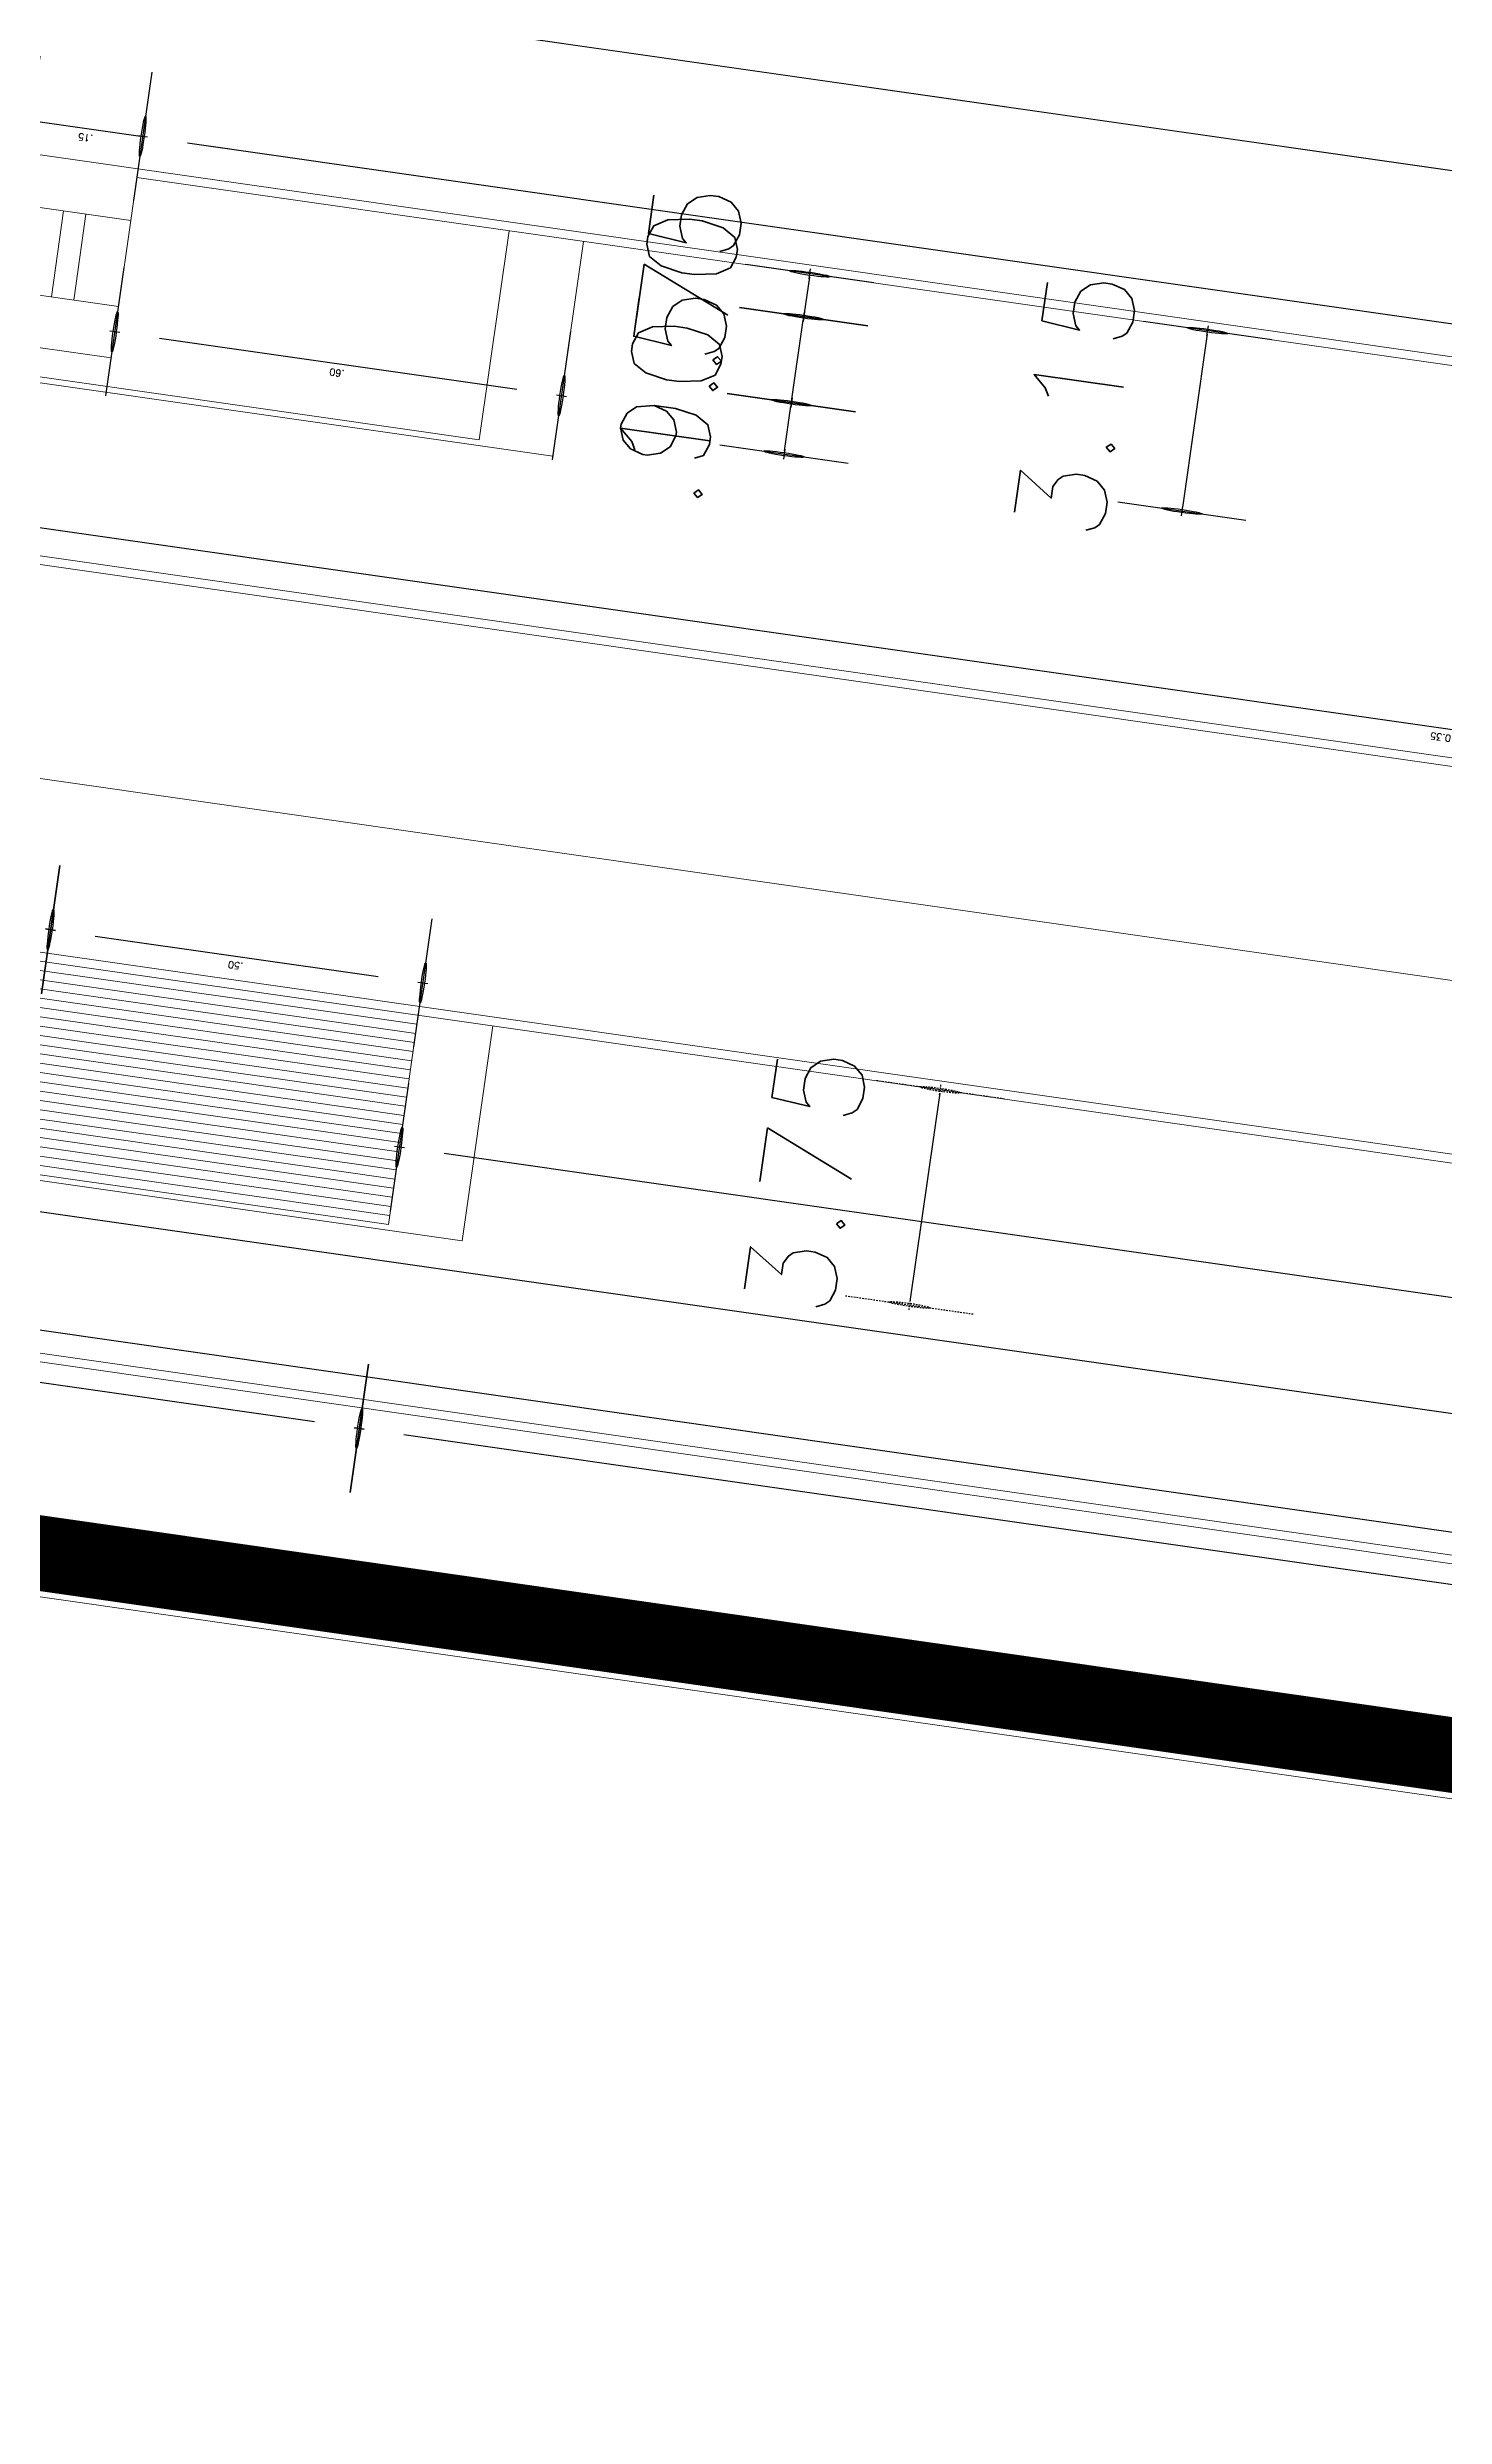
# Model space of a CAD drawing. Header units: millimetres. Extents: x -361192058 to 101130107379, y -14071650034 to 19218552450.
# Drawn here: x -134691.8 to -134581.4, y 41389.5 to 41576.6 of the extents above; entities that cross this region are included whole.
import ezdxf
from ezdxf.enums import TextEntityAlignment as Align

# ---------------------------------------------------------------- set-up
doc = ezdxf.new("R2010")
doc.units = ezdxf.units.MM
doc.header["$LTSCALE"] = 0.5
doc.linetypes.add('HIDDEN', pattern=[0.375, 0.25, -0.125])
for name, color, linetype in [('02', 2, 'Continuous'), ('COTAS', 7, 'Continuous'), ('DIVERSOS', 4, 'Continuous'), ('ESQUADRIAS', 3, 'Continuous'), ('HATCH', 8, 'Continuous'), ('JANELAS_EXTERNO', 1, 'Continuous'), ('JANELAS_INTERNO', 2, 'Continuous'), ('parede', 2, 'Continuous'), ('PISO', 8, 'Continuous'), ('proj', 8, 'HIDDEN')]:
    doc.layers.add(name, color=color, linetype=linetype)
doc.styles.get("Standard").update_dxf_attribs({"font": 'txt.shx', "height": 0.12})
doc.dimstyles.new('ESCALA50', dxfattribs={"dimtxt": 0.1, "dimasz": 0.06, "dimexe": 0.18, "dimexo": 0.06, "dimgap": 0.1, "dimtad": 1, "dimzin": 4, "dimdsep": 46, "dimtxsty": 'Standard', "dimblk1": 'BOLA', "dimblk2": 'BOLA', "dimsah": 1, "dimcen": -0.06, "dimse1": 1, "dimse2": 1, "dimclrd": 7, "dimclrt": 3, "dimadec": 0, "dimazin": 0, "dimtfac": 1, "dimtix": 1, "dimtmove": 0, "dimatfit": 3, "dimldrblk": 'BOLA', "dimfxl": 0, "dimtolj": 1, "dimtzin": 4, "dimarcsym": 0})

# ---------------------------------------------------------------- blocks, each defined once
blk = doc.blocks.new('BOLA')
for p, q in [((0, -1.435), (0, 1.435)), ((-1.435, 0), (1.435, 0))]:
    blk.add_line(p, q)
blk.add_circle((0, 0), 0.452)
blk = doc.blocks.new('*D909')
at = {"layer": 'Defpoints', "color": 0, "transparency": 16777216}
for p in [(4172.3324, 2423.6151), (4172.3324, 2423.1151), (4172.8959, 2423.1151)]:
    blk.add_point(p, dxfattribs=at)
at = {"layer": 'DIVERSOS', "color": 7, "lineweight": -2, "transparency": 16777216}
blk.add_line((4172.8959, 2423.5551), (4172.8959, 2423.1751), dxfattribs=at)
at = {"layer": 'DIVERSOS', "color": 7, "lineweight": -2, "transparency": 16777216, "xscale": 0.06, "yscale": 0.06, "zscale": 0.06}
for p, rotation in [((4172.8959, 2423.6151), 90), ((4172.8959, 2423.1151), 270)]:
    blk.add_blockref('BOLA', p, dxfattribs=dict(at, rotation=rotation))
at = {"layer": 'DIVERSOS', "color": 3, "lineweight": 18, "transparency": 16777216, "insert": (4172.7359, 2423.3651), "char_height": 0.12, "attachment_point": 5, "rotation": 90}
blk.add_mtext('\\A1;.50', dxfattribs=at)
blk = doc.blocks.new('*D895')
at = {"layer": 'Defpoints', "color": 0, "transparency": 16777216}
for p in [(4172.3324, 2426.9651), (4172.8959, 2426.9651), (4172.3324, 2423.6151)]:
    blk.add_point(p, dxfattribs=at)
at = {"layer": 'DIVERSOS', "color": 7, "lineweight": -2, "transparency": 16777216}
blk.add_line((4172.8959, 2423.6751), (4172.8959, 2426.9051), dxfattribs=at)
at = {"layer": 'DIVERSOS', "color": 7, "lineweight": -2, "transparency": 16777216, "xscale": 0.06, "yscale": 0.06, "zscale": 0.06}
for p, rotation in [((4172.8959, 2426.9651), 90), ((4172.8959, 2423.6151), 270)]:
    blk.add_blockref('BOLA', p, dxfattribs=dict(at, rotation=rotation))
at = {"layer": 'DIVERSOS', "color": 3, "lineweight": 18, "transparency": 16777216, "insert": (4172.7359, 2425.2901), "char_height": 0.12, "attachment_point": 5, "rotation": 90}
blk.add_mtext('\\A1;3.35', dxfattribs=at)
blk = doc.blocks.new('*D917')
at = {"layer": 'Defpoints', "color": 0, "transparency": 16777216}
for p in [(4165.1273, 2423.1151), (4168.9824, 2423.1151), (4168.9824, 2416.6151)]:
    blk.add_point(p, dxfattribs=at)
at = {"layer": 'DIVERSOS', "color": 7, "lineweight": -2, "transparency": 16777216}
blk.add_line((4165.1273, 2416.6751), (4165.1273, 2423.0551), dxfattribs=at)
at = {"layer": 'DIVERSOS', "color": 7, "lineweight": -2, "transparency": 16777216, "xscale": 0.06, "yscale": 0.06, "zscale": 0.06}
for p, rotation in [((4165.1273, 2423.1151), 90), ((4165.1273, 2416.6151), 270)]:
    blk.add_blockref('BOLA', p, dxfattribs=dict(at, rotation=rotation))
at = {"layer": 'DIVERSOS', "color": 3, "lineweight": 18, "transparency": 16777216, "insert": (4164.9673, 2419.8651), "char_height": 0.12, "attachment_point": 5, "rotation": 90}
blk.add_mtext('\\A1;6.50', dxfattribs=at)
blk = doc.blocks.new('*D897')
at = {"layer": 'Defpoints', "color": 0, "transparency": 16777216}
for p in [(4165.1273, 2426.4651), (4168.6811, 2426.4651), (4168.6824, 2423.1151)]:
    blk.add_point(p, dxfattribs=at)
at = {"layer": 'DIVERSOS', "color": 7, "lineweight": -2, "transparency": 16777216}
blk.add_line((4165.1273, 2423.1751), (4165.1273, 2426.4051), dxfattribs=at)
at = {"layer": 'DIVERSOS', "color": 7, "lineweight": -2, "transparency": 16777216, "xscale": 0.06, "yscale": 0.06, "zscale": 0.06}
for p, rotation in [((4165.1273, 2426.4651), 90), ((4165.1273, 2423.1151), 270)]:
    blk.add_blockref('BOLA', p, dxfattribs=dict(at, rotation=rotation))
at = {"layer": 'DIVERSOS', "color": 3, "lineweight": 18, "transparency": 16777216, "insert": (4164.9673, 2424.7901), "char_height": 0.12, "attachment_point": 5, "rotation": 90}
blk.add_mtext('\\A1;3.35', dxfattribs=at)
blk = doc.blocks.new('*D899')
at = {"layer": 'Defpoints', "color": 0, "transparency": 16777216}
for p in [(4170.0309, 2423.1151), (4172.3324, 2423.1151), (4172.3324, 2416.6151)]:
    blk.add_point(p, dxfattribs=at)
at = {"layer": 'DIVERSOS', "color": 7, "lineweight": -2, "transparency": 16777216}
blk.add_line((4170.0309, 2416.6751), (4170.0309, 2423.0551), dxfattribs=at)
at = {"layer": 'DIVERSOS', "color": 7, "lineweight": -2, "transparency": 16777216, "xscale": 0.06, "yscale": 0.06, "zscale": 0.06}
for p, rotation in [((4170.0309, 2423.1151), 90), ((4170.0309, 2416.6151), 270)]:
    blk.add_blockref('BOLA', p, dxfattribs=dict(at, rotation=rotation))
at = {"layer": 'DIVERSOS', "color": 3, "lineweight": 18, "transparency": 16777216, "insert": (4169.8709, 2419.8651), "char_height": 0.12, "attachment_point": 5, "rotation": 90}
blk.add_mtext('\\A1;6.50', dxfattribs=at)
blk = doc.blocks.new('*D900')
at = {"layer": 'Defpoints', "color": 0, "transparency": 16777216}
for p in [(4168.0532, 2426.3651), (4168.0532, 2416.6151), (4168.0532, 2416.6151)]:
    blk.add_point(p, dxfattribs=at)
at = {"layer": 'DIVERSOS', "color": 7, "lineweight": -2, "transparency": 16777216}
blk.add_line((4168.0532, 2426.3051), (4168.0532, 2416.6751), dxfattribs=at)
at = {"layer": 'DIVERSOS', "color": 7, "lineweight": -2, "transparency": 16777216, "xscale": 0.06, "yscale": 0.06, "zscale": 0.06}
for p, rotation in [((4168.0532, 2426.3651), 90), ((4168.0532, 2416.6151), 270)]:
    blk.add_blockref('BOLA', p, dxfattribs=dict(at, rotation=rotation))
at = {"layer": 'DIVERSOS', "color": 3, "lineweight": 18, "transparency": 16777216, "insert": (4167.8932, 2421.4901), "char_height": 0.12, "attachment_point": 5, "rotation": 90}
blk.add_mtext('\\A1;9.75', dxfattribs=at)
blk = doc.blocks.new('*D901')
at = {"layer": 'Defpoints', "color": 0, "transparency": 16777216}
for p in [(4166.6824, 2432.7651), (4165.6324, 2416.6151), (4166.0284, 2416.6151)]:
    blk.add_point(p, dxfattribs=at)
at = {"layer": 'DIVERSOS', "color": 7, "lineweight": -2, "transparency": 16777216}
blk.add_line((4166.0284, 2432.7051), (4166.0284, 2416.6751), dxfattribs=at)
at = {"layer": 'DIVERSOS', "color": 7, "lineweight": -2, "transparency": 16777216, "xscale": 0.06, "yscale": 0.06, "zscale": 0.06}
for p, rotation in [((4166.0284, 2432.7651), 90), ((4166.0284, 2416.6151), 270)]:
    blk.add_blockref('BOLA', p, dxfattribs=dict(at, rotation=rotation))
at = {"layer": 'DIVERSOS', "color": 3, "lineweight": 18, "transparency": 16777216, "insert": (4165.8684, 2424.6901), "char_height": 0.12, "attachment_point": 5, "rotation": 90}
blk.add_mtext('\\A1;16.15', dxfattribs=at)
blk = doc.blocks.new('*D890')
at = {"layer": 'Defpoints', "color": 0, "linetype": 'ByBlock', "transparency": 16777216}
for p in [(4168.5824, 2423.1709), (4172.3324, 2423.1709), (4168.5824, 2422.4142)]:
    blk.add_point(p, dxfattribs=at)
at = {"layer": 'proj', "color": 7, "linetype": 'ByBlock', "lineweight": -2, "transparency": 16777216}
blk.add_line((4172.2724, 2422.4142), (4168.6424, 2422.4142), dxfattribs=at)
at = {"layer": 'proj', "color": 7, "linetype": 'ByBlock', "lineweight": -2, "transparency": 16777216, "xscale": 0.06, "yscale": 0.06, "zscale": 0.06, "rotation": 180}
blk.add_blockref('BOLA', (4168.5824, 2422.4142), dxfattribs=at)
at = {"layer": 'proj', "color": 7, "linetype": 'ByBlock', "lineweight": -2, "transparency": 16777216, "xscale": 0.06, "yscale": 0.06, "zscale": 0.06}
blk.add_blockref('BOLA', (4172.3324, 2422.4142), dxfattribs=at)
at = {"layer": 'proj', "color": 3, "linetype": 'ByBlock', "lineweight": 18, "transparency": 16777216, "insert": (4170.4574, 2422.5742), "char_height": 0.12, "attachment_point": 5}
blk.add_mtext('\\A1;3.75', dxfattribs=at)
blk = doc.blocks.new('*D1448')
at = {"layer": 'Defpoints', "color": 0, "transparency": 16777216}
for p in [(4185.9588, 2426.9932), (4185.9588, 2423.7932), (4186.6764, 2423.7932)]:
    blk.add_point(p, dxfattribs=at)
at = {"layer": 'DIVERSOS', "color": 7, "lineweight": -2, "transparency": 16777216}
blk.add_line((4186.6764, 2426.9332), (4186.6764, 2423.8532), dxfattribs=at)
at = {"layer": 'DIVERSOS', "color": 7, "lineweight": -2, "transparency": 16777216, "xscale": 0.06, "yscale": 0.06, "zscale": 0.06}
for p, rotation in [((4186.6764, 2426.9932), 90), ((4186.6764, 2423.7932), 270)]:
    blk.add_blockref('BOLA', p, dxfattribs=dict(at, rotation=rotation))
at = {"layer": 'DIVERSOS', "color": 3, "lineweight": 18, "transparency": 16777216, "insert": (4186.5164, 2425.3932), "char_height": 0.12, "attachment_point": 5, "rotation": 90}
blk.add_mtext('\\A1;3.20', dxfattribs=at)
blk = doc.blocks.new('*D1427')
at = {"layer": 'Defpoints', "color": 0, "transparency": 16777216}
for p in [(4185.9588, 2423.7932), (4185.9588, 2423.6432), (4186.6764, 2423.6432)]:
    blk.add_point(p, dxfattribs=at)
at = {"layer": 'DIVERSOS', "color": 7, "lineweight": -2, "transparency": 16777216}
for p, q in [((4186.6764, 2423.8532), (4186.6764, 2423.9132)), ((4186.6764, 2423.7932), (4186.6764, 2423.6432)), ((4186.6764, 2423.5832), (4186.6764, 2423.5232))]:
    blk.add_line(p, q, dxfattribs=at)
at = {"layer": 'DIVERSOS', "color": 7, "lineweight": -2, "transparency": 16777216, "xscale": 0.06, "yscale": 0.06, "zscale": 0.06}
for p, rotation in [((4186.6764, 2423.7932), 270), ((4186.6764, 2423.6432), 90)]:
    blk.add_blockref('BOLA', p, dxfattribs=dict(at, rotation=rotation))
at = {"layer": 'DIVERSOS', "color": 3, "lineweight": 18, "transparency": 16777216, "insert": (4186.5164, 2423.7182), "char_height": 0.12, "attachment_point": 5, "rotation": 90}
blk.add_mtext('\\A1;.15', dxfattribs=at)
blk = doc.blocks.new('*D1428')
at = {"layer": 'Defpoints', "color": 0, "transparency": 16777216}
for p in [(4185.9588, 2423.6432), (4185.9588, 2416.1432), (4186.6764, 2416.1432)]:
    blk.add_point(p, dxfattribs=at)
at = {"layer": 'DIVERSOS', "color": 7, "lineweight": -2, "transparency": 16777216}
blk.add_line((4186.6764, 2423.5832), (4186.6764, 2416.2032), dxfattribs=at)
at = {"layer": 'DIVERSOS', "color": 7, "lineweight": -2, "transparency": 16777216, "xscale": 0.06, "yscale": 0.06, "zscale": 0.06}
for p, rotation in [((4186.6764, 2423.6432), 90), ((4186.6764, 2416.1432), 270)]:
    blk.add_blockref('BOLA', p, dxfattribs=dict(at, rotation=rotation))
at = {"layer": 'DIVERSOS', "color": 3, "lineweight": 18, "transparency": 16777216, "insert": (4186.5164, 2419.8932), "char_height": 0.12, "attachment_point": 5, "rotation": 90}
blk.add_mtext('\\A1;7.50', dxfattribs=at)
blk = doc.blocks.new('*D1435')
at = {"layer": 'Defpoints', "color": 0, "transparency": 16777216}
for p in [(4180.8088, 2426.9932), (4179.7425, 2416.6432), (4180.8088, 2416.6432)]:
    blk.add_point(p, dxfattribs=at)
at = {"layer": 'DIVERSOS', "color": 7, "lineweight": -2, "transparency": 16777216}
blk.add_line((4179.7425, 2426.9332), (4179.7425, 2416.7032), dxfattribs=at)
at = {"layer": 'DIVERSOS', "color": 7, "lineweight": -2, "transparency": 16777216, "xscale": 0.06, "yscale": 0.06, "zscale": 0.06}
for p, rotation in [((4179.7425, 2426.9932), 90), ((4179.7425, 2416.6432), 270)]:
    blk.add_blockref('BOLA', p, dxfattribs=dict(at, rotation=rotation))
at = {"layer": 'DIVERSOS', "color": 3, "lineweight": 18, "transparency": 16777216, "insert": (4179.5825, 2421.8182), "char_height": 0.12, "attachment_point": 5, "rotation": 90}
blk.add_mtext('\\A1;10.35', dxfattribs=at)
blk = doc.blocks.new('*D1436')
at = {"layer": 'Defpoints', "color": 0, "transparency": 16777216}
for p in [(4183.2694, 2423.6432), (4183.2694, 2423.0432), (4183.2694, 2423.0432)]:
    blk.add_point(p, dxfattribs=at)
at = {"layer": 'DIVERSOS', "color": 7, "lineweight": -2, "transparency": 16777216}
blk.add_line((4183.2694, 2423.5832), (4183.2694, 2423.1032), dxfattribs=at)
at = {"layer": 'DIVERSOS', "color": 7, "lineweight": -2, "transparency": 16777216, "xscale": 0.06, "yscale": 0.06, "zscale": 0.06}
for p, rotation in [((4183.2694, 2423.6432), 90), ((4183.2694, 2423.0432), 270)]:
    blk.add_blockref('BOLA', p, dxfattribs=dict(at, rotation=rotation))
at = {"layer": 'DIVERSOS', "color": 3, "lineweight": 18, "transparency": 16777216, "insert": (4183.1094, 2423.3432), "char_height": 0.12, "attachment_point": 5, "rotation": 90}
blk.add_mtext('\\A1;.60', dxfattribs=at)
blk = doc.blocks.new('*D1465')
at = {"layer": 'COTAS', "color": 7, "lineweight": -2, "transparency": 16777216}
blk.add_line((4185.8988, 2422.2052), (4182.8738, 2422.2052), dxfattribs=at)
at = {"layer": 'Defpoints', "color": 0, "transparency": 16777216}
for p in [(4182.8138, 2423.6432), (4185.9588, 2423.6432), (4182.8138, 2422.2052)]:
    blk.add_point(p, dxfattribs=at)
at = {"layer": 'COTAS', "color": 7, "lineweight": -2, "transparency": 16777216, "xscale": 0.06, "yscale": 0.06, "zscale": 0.06, "rotation": 180}
blk.add_blockref('BOLA', (4182.8138, 2422.2052), dxfattribs=at)
at = {"layer": 'COTAS', "color": 7, "lineweight": -2, "transparency": 16777216, "xscale": 0.06, "yscale": 0.06, "zscale": 0.06}
blk.add_blockref('BOLA', (4185.9588, 2422.2052), dxfattribs=at)
at = {"layer": 'COTAS', "color": 3, "lineweight": 18, "transparency": 16777216, "insert": (4184.3863, 2422.3652), "char_height": 0.12, "attachment_point": 5}
blk.add_mtext('\\A1;3.15', dxfattribs=at)
blk = doc.blocks.new('*D1466')
at = {"layer": 'Defpoints', "color": 0, "transparency": 16777216}
for p in [(4185.2113, 2423.6432), (4185.9588, 2423.6432), (4185.2113, 2422.7394)]:
    blk.add_point(p, dxfattribs=at)
at = {"layer": 'JANELAS_INTERNO', "color": 7, "lineweight": -2, "transparency": 16777216}
blk.add_line((4185.8988, 2422.7394), (4185.2713, 2422.7394), dxfattribs=at)
at = {"layer": 'JANELAS_INTERNO', "color": 7, "lineweight": -2, "transparency": 16777216, "xscale": 0.06, "yscale": 0.06, "zscale": 0.06, "rotation": 180}
blk.add_blockref('BOLA', (4185.2113, 2422.7394), dxfattribs=at)
at = {"layer": 'JANELAS_INTERNO', "color": 7, "lineweight": -2, "transparency": 16777216, "xscale": 0.06, "yscale": 0.06, "zscale": 0.06}
blk.add_blockref('BOLA', (4185.9588, 2422.7394), dxfattribs=at)
at = {"layer": 'JANELAS_INTERNO', "color": 3, "lineweight": 18, "transparency": 16777216, "insert": (4185.5851, 2422.8994), "char_height": 0.12, "attachment_point": 5}
blk.add_mtext('\\A1;.75', dxfattribs=at)
blk = doc.blocks.new('*D1467')
at = {"layer": 'Defpoints', "color": 0, "transparency": 16777216}
for p in [(4183.7113, 2423.6432), (4185.2113, 2423.6432), (4185.2113, 2422.7394)]:
    blk.add_point(p, dxfattribs=at)
at = {"layer": 'JANELAS_INTERNO', "color": 7, "lineweight": -2, "transparency": 16777216}
blk.add_line((4183.7713, 2422.7394), (4185.1513, 2422.7394), dxfattribs=at)
at = {"layer": 'JANELAS_INTERNO', "color": 7, "lineweight": -2, "transparency": 16777216, "xscale": 0.06, "yscale": 0.06, "zscale": 0.06, "rotation": 180}
blk.add_blockref('BOLA', (4183.7113, 2422.7394), dxfattribs=at)
at = {"layer": 'JANELAS_INTERNO', "color": 7, "lineweight": -2, "transparency": 16777216, "xscale": 0.06, "yscale": 0.06, "zscale": 0.06}
blk.add_blockref('BOLA', (4185.2113, 2422.7394), dxfattribs=at)
at = {"layer": 'JANELAS_INTERNO', "color": 3, "lineweight": 18, "transparency": 16777216, "insert": (4184.4613, 2422.8994), "char_height": 0.12, "attachment_point": 5}
blk.add_mtext('\\A1;1.50', dxfattribs=at)
blk = doc.blocks.new('*D1468')
at = {"layer": 'Defpoints', "color": 0, "transparency": 16777216}
for p in [(4182.8138, 2423.6432), (4183.7113, 2423.6432), (4183.7113, 2422.7394)]:
    blk.add_point(p, dxfattribs=at)
at = {"layer": 'JANELAS_INTERNO', "color": 7, "lineweight": -2, "transparency": 16777216}
blk.add_line((4182.8738, 2422.7394), (4183.6513, 2422.7394), dxfattribs=at)
at = {"layer": 'JANELAS_INTERNO', "color": 7, "lineweight": -2, "transparency": 16777216, "xscale": 0.06, "yscale": 0.06, "zscale": 0.06, "rotation": 180}
blk.add_blockref('BOLA', (4182.8138, 2422.7394), dxfattribs=at)
at = {"layer": 'JANELAS_INTERNO', "color": 7, "lineweight": -2, "transparency": 16777216, "xscale": 0.06, "yscale": 0.06, "zscale": 0.06}
blk.add_blockref('BOLA', (4183.7113, 2422.7394), dxfattribs=at)
at = {"layer": 'JANELAS_INTERNO', "color": 3, "lineweight": 18, "transparency": 16777216, "insert": (4183.2626, 2422.8994), "char_height": 0.12, "attachment_point": 5}
blk.add_mtext('\\A1;.90', dxfattribs=at)
blk = doc.blocks.new('APROVADO QUADRA 21.2 MBVII')
at = {"layer": '02', "lineweight": 18}
for points in [[(4161.4658, 2399.6122), (4222.6658, 2399.6122), (4222.6658, 2444.1622), (4161.4658, 2444.1622)], [(4189.29, 2443.4403), (4175.4514, 2443.4403), (4175.4514, 2409.6235), (4189.29, 2409.6235)], [(4162.2158, 2443.4122), (4175.4514, 2443.4122), (4175.4514, 2409.6235), (4162.2158, 2409.6235)], [(4201.81, 2425.7872), (4189.2963, 2425.7872), (4189.2963, 2416.8479), (4201.81, 2416.8479)]]:
    blk.add_lwpolyline(points, close=True, dxfattribs=at)
at = {"layer": '02', "lineweight": 18, "const_width": 0.1}
blk.add_lwpolyline([(4162.2158, 2400.3622), (4221.9158, 2400.3622), (4221.9158, 2443.4122), (4162.2158, 2443.4122)], close=True, dxfattribs=at)
at = {"layer": 'DIVERSOS', "lineweight": 18}
for p, q in [((4165.4824, 2416.1151), (4165.4824, 2438.7151)), ((4165.6324, 2416.6151), (4165.6324, 2438.7151)), ((4172.3324, 2423.7151), (4172.3324, 2416.6151)), ((4172.4824, 2423.7151), (4172.4824, 2416.1151))]:
    blk.add_line(p, q, dxfattribs=at)
at = {"layer": 'ESQUADRIAS', "lineweight": 18}
for p, q in [((4168.6824, 2426.4651), (4168.6824, 2423.1151)), ((4168.6824, 2423.1151), (4172.3324, 2423.1151))]:
    blk.add_line(p, q, dxfattribs=at)
at = {"layer": 'HATCH', "lineweight": 18}
for p, q in [((4168.8399, 2423.1151), (4168.8399, 2429.2468)), ((4170.1099, 2423.1151), (4170.1099, 2429.2607)), ((4170.2686, 2423.1151), (4170.2686, 2429.2607)), ((4170.4274, 2423.1151), (4170.4274, 2429.2607)), ((4170.5861, 2423.1151), (4170.5861, 2429.2607)), ((4170.7449, 2423.1151), (4170.7449, 2429.2607)), ((4168.9986, 2423.1151), (4168.9986, 2429.0865)), ((4169.9511, 2423.1151), (4169.9511, 2429.1018)), ((4169.1574, 2423.1151), (4169.1574, 2428.9262)), ((4169.7924, 2423.1151), (4169.7924, 2428.9415)), ((4169.3161, 2423.1151), (4169.3161, 2428.766)), ((4169.6336, 2423.1151), (4169.6336, 2428.7812)), ((4169.4749, 2423.1151), (4169.4749, 2428.6474)), ((4170.9036, 2423.1151), (4170.9036, 2426.9651)), ((4171.0624, 2423.1151), (4171.0624, 2426.9651)), ((4171.2211, 2423.1151), (4171.2211, 2426.9651)), ((4171.3799, 2423.1151), (4171.3799, 2426.9651)), ((4171.5386, 2423.1151), (4171.5386, 2426.9651)), ((4171.6974, 2423.1151), (4171.6974, 2426.9651)), ((4171.8561, 2423.1151), (4171.8561, 2426.9651)), ((4172.0149, 2423.1151), (4172.0149, 2426.9651)), ((4172.1736, 2423.1151), (4172.1736, 2426.9651)), ((4168.5824, 2426.3651), (4168.5824, 2423.0151)), ((4168.5824, 2423.0151), (4172.3324, 2423.0151))]:
    blk.add_line(p, q, dxfattribs=at)
at = {"layer": 'JANELAS_EXTERNO', "color": 4, "lineweight": 18}
blk.add_line((4185.2113, 2423.6432), (4183.7113, 2423.6432), dxfattribs=at)
at = {"layer": 'JANELAS_INTERNO', "lineweight": 18}
for p, q in [((4185.2113, 2423.7332), (4183.7113, 2423.7332)), ((4185.2113, 2423.7032), (4183.7113, 2423.7032))]:
    blk.add_line(p, q, dxfattribs=at)
at = {"layer": 'parede', "lineweight": 18}
for p, q in [((4179.1088, 2416.1432), (4179.1088, 2441.1432)), ((4186.1088, 2441.1432), (4186.1088, 2416.1432)), ((4179.2588, 2416.6432), (4179.2588, 2434.0932)), ((4182.8138, 2426.9932), (4182.8138, 2423.6432)), ((4183.7113, 2423.7932), (4183.7113, 2423.6432)), ((4185.2113, 2423.7932), (4185.2113, 2423.6432)), ((4183.1588, 2423.6432), (4182.8138, 2423.6432)), ((4183.7113, 2423.6432), (4183.1588, 2423.6432)), ((4185.9588, 2423.6432), (4185.2113, 2423.6432)), ((4185.9588, 2423.6432), (4185.9588, 2416.6432))]:
    blk.add_line(p, q, dxfattribs=at)
at = {"layer": 'PISO', "lineweight": 18}
for p, q in [((4182.3138, 2423.1432), (4185.9588, 2423.1432)), ((4182.2138, 2423.0432), (4185.9588, 2423.0432))]:
    blk.add_line(p, q, dxfattribs=at)
at = {"layer": 'proj', "linetype": 'ByBlock', "lineweight": 18}
for p, q in [((4182.3138, 2426.4932), (4182.3138, 2423.1432)), ((4182.2138, 2426.3932), (4182.2138, 2423.0432))]:
    blk.add_line(p, q, dxfattribs=at)
at = {"color": 0, "lineweight": 13, "flags": 8}
for p in [(4700.7247, 2280.1125), (4699.5738, 2277.8964), (4702.3546, 2276.195), (4703.6722, 2274.085), (4699.8445, 2272.2194), (4703.0488, 2270.137), (4703.0877, 2267.9803), (4700.6523, 2261.5216), (4700.7007, 2257.1593)]:
    blk.add_attdef('NIVEL', p, '', height=0.075, dxfattribs=at)
for rotation, width, p in [(90, 0.8, (4700.8205, 2275.7521)), (270, 0.6, (4703.8437, 2274.9021)), (90, 0.8, (4701.5575, 2268.5021)), (180, 0.6, (4651.1817, 2236.1931))]:
    blk.add_attdef('$PORTA', text='', height=0.09, rotation=rotation, dxfattribs=dict(at, width=width)).set_placement(p, align=Align.MIDDLE)
for p in [(4654.176, 2240.463), (4648.499, 2240.1923), (4637.8012, 2239.3845), (4633.4388, 2239.3361), (4656.3921, 2239.3121), (4652.4746, 2237.6822), (4646.4166, 2236.988), (4644.2598, 2236.9491), (4650.3646, 2236.3646)]:
    blk.add_attdef('NIVEL', p, '', height=0.075, rotation=270, dxfattribs=at)
at = {"color": 0, "lineweight": 13, "width": 0.8, "flags": 8}
for p in [(4652.0317, 2239.2163), (4644.7817, 2238.4793)]:
    blk.add_attdef('$PORTA', text='', height=0.09, dxfattribs=at).set_placement(p, align=Align.MIDDLE)
at = {"layer": 'COTAS', "lineweight": 18}
dim = blk.add_linear_dim(base=(4182.813811581, 2422.2051676797), p1=(4185.958811581, 2423.6432466011), p2=(4182.813811581, 2423.6432466011), dimstyle='ESCALA50', override={"dimfxl": 0.18}, dxfattribs=at)
dim.commit()
dim.dimension.update_dxf_attribs({"geometry": '*D1465', "text_midpoint": (4184.386311581, 2422.3651676797)})
at = {"layer": 'DIVERSOS', "lineweight": 18}
for base, p1, p2, picture, middle in [((4166.0284, 2416.6151), (4166.6824, 2432.7651), (4165.6324, 2416.6151), '*D901', (4165.8684, 2424.6901)), ((4179.7425, 2416.6432), (4180.8088, 2426.9932), (4180.8088, 2416.6432), '*D1435', (4179.5825, 2421.8182)), ((4186.6764, 2423.7932), (4185.9588, 2426.9932), (4185.9588, 2423.7932), '*D1448', (4186.5164, 2425.3932)), ((4172.8959, 2426.9651), (4172.3324, 2423.6151), (4172.3324, 2426.9651), '*D895', (4172.7359, 2425.2901)), ((4165.1273, 2426.4651), (4168.6824, 2423.1151), (4168.6811, 2426.4651), '*D897', (4164.9673, 2424.7901)), ((4168.0532, 2416.6151), (4168.0532, 2426.3651), (4168.0532, 2416.6151), '*D900', (4167.8932, 2421.4901)), ((4186.6764, 2423.6432), (4185.9588, 2423.7932), (4185.9588, 2423.6432), '*D1427', (4186.5164, 2423.7182)), ((4183.2694, 2423.0432), (4183.2694, 2423.6432), (4183.2694, 2423.0432), '*D1436', (4183.1094, 2423.3432)), ((4186.6764, 2416.1432), (4185.9588, 2423.6432), (4185.9588, 2416.1432), '*D1428', (4186.5164, 2419.8932)), ((4172.8959, 2423.1151), (4172.3324, 2423.6151), (4172.3324, 2423.1151), '*D909', (4172.7359, 2423.3651)), ((4165.1273, 2423.1151), (4168.9824, 2416.6151), (4168.9824, 2423.1151), '*D917', (4164.9673, 2419.8651)), ((4170.0309, 2423.1151), (4172.3324, 2416.6151), (4172.3324, 2423.1151), '*D899', (4169.8709, 2419.8651))]:
    dim = blk.add_linear_dim(base=base, p1=p1, p2=p2, angle=90, dimstyle='ESCALA50', dxfattribs=at)
    dim.commit()
    dim.dimension.update_dxf_attribs({"geometry": picture, "text_midpoint": middle})
at = {"layer": 'JANELAS_INTERNO', "lineweight": 18}
for base, p1, p2, picture, middle in [((4183.7113, 2422.7394), (4182.8138, 2423.6432), (4183.7113, 2423.6432), '*D1468', (4183.2626, 2422.8994)), ((4185.2113, 2422.7394), (4183.7113, 2423.6432), (4185.2113, 2423.6432), '*D1467', (4184.4613, 2422.8994)), ((4185.2113, 2422.7394), (4185.9588, 2423.6432), (4185.2113, 2423.6432), '*D1466', (4185.5851, 2422.8994))]:
    dim = blk.add_linear_dim(base=base, p1=p1, p2=p2, dimstyle='ESCALA50', override={"dimfxl": 0.18}, dxfattribs=at)
    dim.commit()
    dim.dimension.update_dxf_attribs({"geometry": picture, "text_midpoint": middle})
at = {"layer": 'proj', "linetype": 'ByBlock', "lineweight": 18}
dim = blk.add_linear_dim(base=(4168.5824, 2422.4142), p1=(4172.3324, 2423.1709), p2=(4168.5824, 2423.1709), dimstyle='ESCALA50', override={"dimfxl": 0.18}, dxfattribs=at)
dim.commit()
dim.dimension.update_dxf_attribs({"geometry": '*D890', "text_midpoint": (4170.4574, 2422.5742)})

msp = doc.modelspace()

# ---------------------------------------------------------------- block references
at = {"layer": '02', "color": 0, "lineweight": 30, "xscale": -4.574818403918471, "yscale": -59.40450511825884, "zscale": 4.574818403918471, "rotation": 261.8606972171988}
msp.add_blockref('APROVADO QUADRA 21.2 MBVII', (5129.041, 2225.201), dxfattribs=at)

doc.saveas('drawing.dxf')
